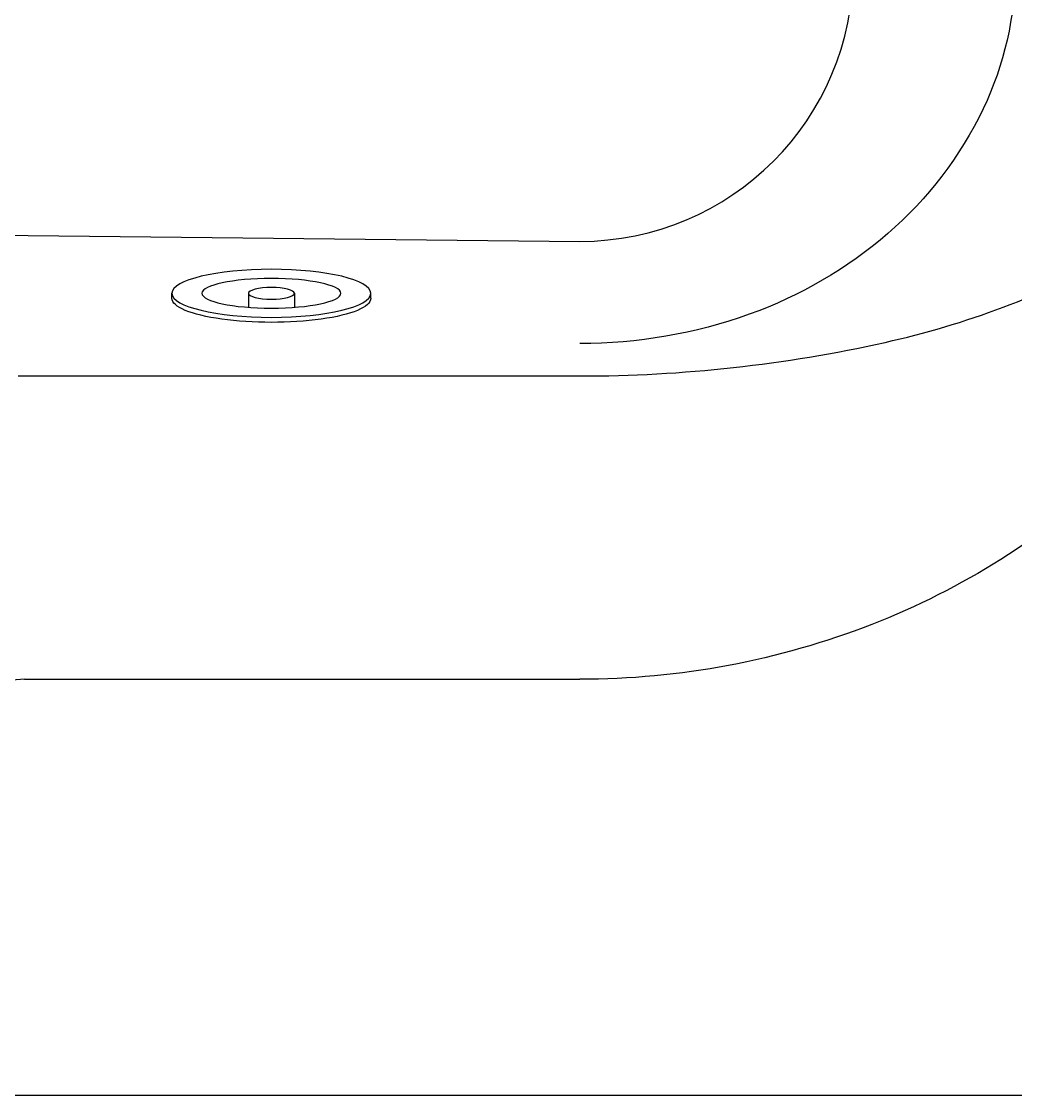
# Model space of a CAD drawing. Header units: millimetres. Extents: x -1256.29 to -1254.78, y 2239.85 to 2240.75.
# Drawn here: x -1255.2103 to -1254.9275, y 2239.8486 to 2240.1541 of the extents above; entities that cross this region are included whole.
import ezdxf

# ---------------------------------------------------------------- set-up
doc = ezdxf.new("R2010")
doc.units = ezdxf.units.MM
doc.header["$LTSCALE"] = 10
for name, color, linetype in [('CONTOR05', 7, 'Continuous'), ('jacuzzi', 1, 'Continuous'), ('LCOTA02', 1, 'Continuous')]:
    doc.layers.add(name, color=color, linetype=linetype)

# ---------------------------------------------------------------- blocks, each defined once
blk = doc.blocks.new('A$C37FA7AEC')
at = {"layer": 'LCOTA02'}
for p, q in [((1.014, 4.714), (1.226, 4.714)), ((1.226, 2.901), (0.633, 2.901)), ((1.226, 1.813), (0.633, 1.813)), ((1.014, 0), (1.226, 0))]:
    blk.add_line(p, q, dxfattribs=at)
for centre, major_axis, ratio, start_param, end_param in [((1.014, 2.357), (0, 2.357), 0.431953, 6.283185, 9.424778), ((1.226, 2.357), (0, -0.544), 0.461888, -3.141592653589793, 3.141592653589793)]:
    blk.add_ellipse(centre, major_axis=major_axis, ratio=ratio, start_param=start_param, end_param=end_param, dxfattribs=at)
for major_axis, ratio in [((0, 2.357), 0.431953), ((0, 1.646), 0.381644)]:
    blk.add_ellipse((1.226, 2.357), major_axis=major_axis, ratio=ratio, dxfattribs=at)
blk = doc.blocks.new('A$C6134645C')
at = {"layer": 'CONTOR05', "rotation": 179.9999999999999}
blk.add_blockref('A$C37FA7AEC', (2.243, 4.714), dxfattribs=at)

msp = doc.modelspace()

# ---------------------------------------------------------------- linework, layer by layer
at = {"layer": 'jacuzzi'}
for p, q in [((-1255.23304, 2240.09352), (-1255.05145, 2240.09154)), ((-1255.21124, 2240.05325), (-1255.05145, 2240.05325)), ((-1255.20944, 2239.96696), (-1255.05145, 2239.96696))]:
    msp.add_line(p, q, dxfattribs=at)
at = {"layer": 'jacuzzi', "color": 3}
msp.add_lwpolyline([(-1256.28242, 2240.4363), (-1256.28242, 2240.73337, -0.414214), (-1256.26724, 2240.74855), (-1254.7976, 2240.74855, -0.414214), (-1254.78242, 2240.73337), (-1254.78242, 2239.86373, -0.414214), (-1254.7976, 2239.84855), (-1256.26724, 2239.84855, -0.414214), (-1256.28242, 2239.86373), (-1256.28242, 2240.2363)], format="xyb", dxfattribs=at)
at = {"layer": 'jacuzzi'}
for points in [[(-1254.9276, 2240.16937, -0.11231), (-1254.93672, 2240.12926, -0.103182), (-1254.96387, 2240.09377, -0.092447), (-1255.00326, 2240.07081, -0.086066), (-1255.05145, 2240.06246)], [(-1255.05145, 2240.05325, 0.054985), (-1254.96465, 2240.06282, 0.068797), (-1254.89914, 2240.08726, 0.105698), (-1254.84965, 2240.12938, 0.165254), (-1254.83606, 2240.16937)], [(-1254.83606, 2240.16937, -0.104164), (-1254.85224, 2240.09253, -0.100663), (-1254.89914, 2240.02625, -0.096077), (-1254.96841, 2239.98256, -0.093069), (-1255.05145, 2239.96696)]]:
    msp.add_lwpolyline(points, format="xyb", dxfattribs=at)
for centre, radius, start, end in [((-1255.05145, 2240.16937), 0.07783, 270, 0), ((-1255.20944, 2239.95178), 0.01518, 90, 160.7518)]:
    msp.add_arc(centre, radius, start, end, dxfattribs=at)

# ---------------------------------------------------------------- block references
at = {"layer": 'jacuzzi', "extrusion": (0, 0, -1), "xscale": 0.006720000000146682, "yscale": 0.01200000000026193, "zscale": -0.006719999999999855, "rotation": 270}
msp.add_blockref('A$C6134645C', (1255.11095, 2240.0836), dxfattribs=at)

doc.saveas('drawing.dxf')
